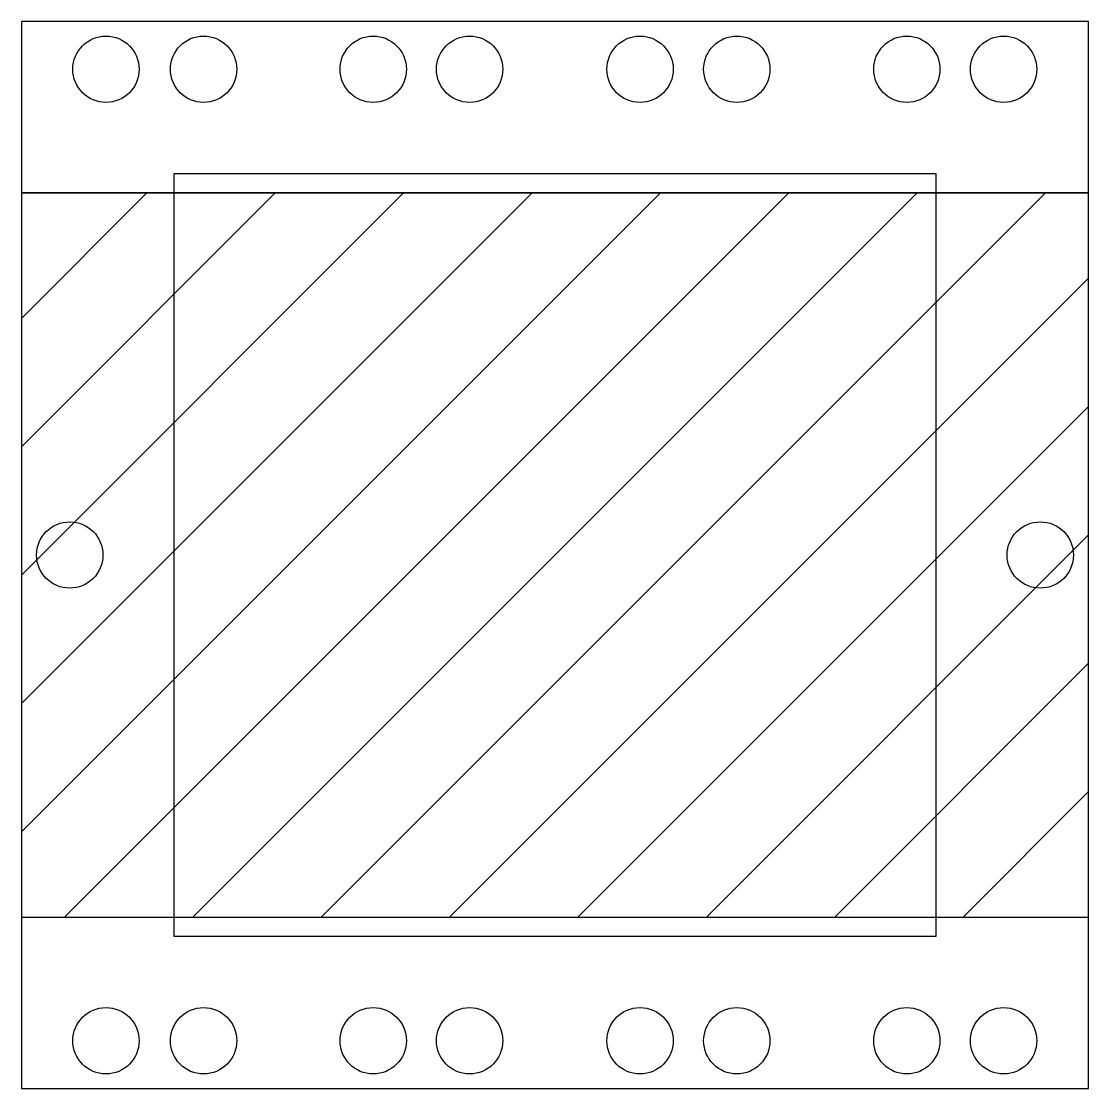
# Model space of a CAD drawing. Extents: x 0 to 28, y 0 to 28.
import ezdxf

# ---------------------------------------------------------------- set-up
doc = ezdxf.new("R2010")
doc.units = 0
doc.layers.get('0').update_dxf_attribs({"linetype": 'CONTINUOUS'})
for name, color, linetype in [('active_layer', 1, 'CONTINUOUS'), ('pin_contacts', 6, 'CONTINUOUS'), ('safety_border', 3, 'CONTINUOUS')]:
    doc.layers.add(name, color=color, linetype=linetype)

msp = doc.modelspace()

# ---------------------------------------------------------------- hatches: boundary and pattern name
at = {"layer": 'active_layer'}
h = msp.add_hatch(dxfattribs=at)
h.set_pattern_fill('ANSI31', color=1, scale=0.75, style=0)
h.paths.add_polyline_path([(0, 23.5), (0, 4.5), (28, 4.5), (28, 23.5)])

# ---------------------------------------------------------------- linework, layer by layer
for p, q in [((28, 28), (0, 28)), ((0, 28), (0, 0)), ((28, 0), (28, 28)), ((0, 0), (28, 0))]:
    msp.add_line(p, q)
at = {"color": 1}
for p, q in [((0, 23.5), (28, 23.5)), ((0, 4.5), (28, 4.5))]:
    msp.add_line(p, q, dxfattribs=at)
at = {"layer": 'active_layer', "color": 1}
msp.add_lwpolyline([(0, 23.5), (0, 4.5), (28, 4.5), (28, 23.5)], close=True, dxfattribs=at)
at = {"layer": 'pin_contacts'}
for centre in [(2.22, 26.744), (4.78, 26.744), (9.23, 26.744), (11.76, 26.744), (16.23, 26.744), (18.77, 26.744), (23.23, 26.744), (25.77, 26.744), (1.27, 14), (26.73, 14), (2.22, 1.256), (4.78, 1.256), (9.23, 1.256), (11.76, 1.256), (16.23, 1.256), (18.77, 1.256), (23.23, 1.256), (25.77, 1.256)]:
    msp.add_circle(centre, 0.87, dxfattribs=at)
at = {"layer": 'safety_border'}
msp.add_lwpolyline([(4, 4), (24, 4), (24, 24), (4, 24)], close=True, dxfattribs=at)

doc.saveas('drawing.dxf')
